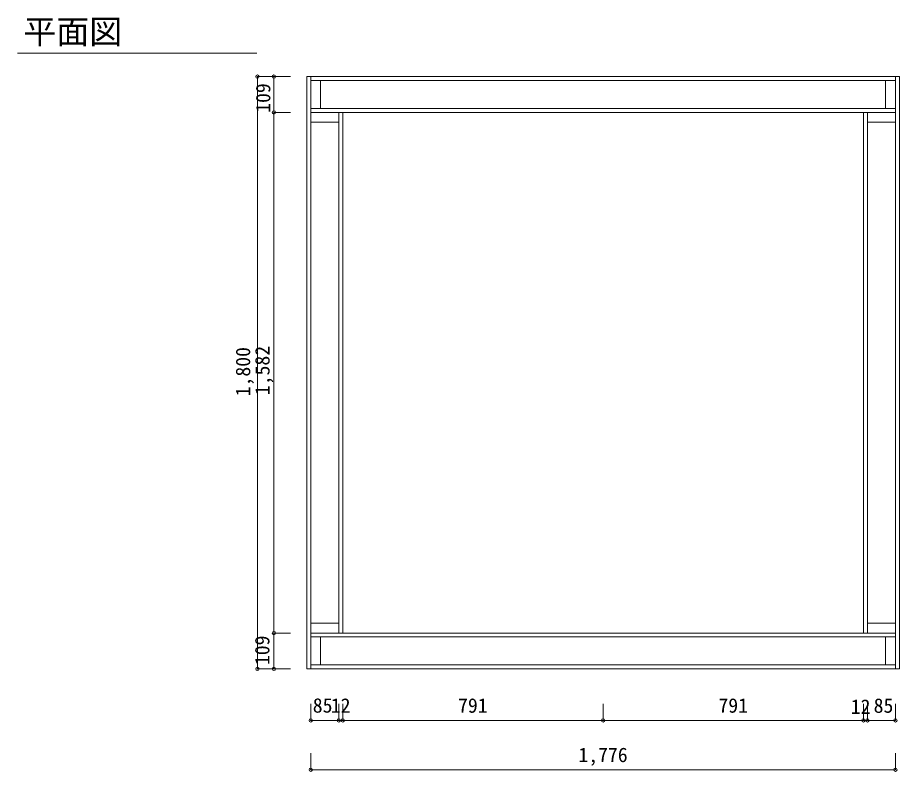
# Model space of a CAD drawing. Units: millimetres at full size, sheet at 1:20. Extents: x -6547 to 8551, y -2970 to 7077.
# Drawn here: x -4014 to -1335, y 4787 to 7077 of the extents above; entities that cross this region are included whole.
import ezdxf
from ezdxf.enums import TextEntityAlignment as Align

# ---------------------------------------------------------------- set-up
doc = ezdxf.new("R2010")
doc.units = ezdxf.units.MM
doc.header["$LTSCALE"] = 20
doc.header["$PDMODE"] = 32
doc.header["$PDSIZE"] = 10
doc.layers.add('2-0', color=7, linetype='Continuous', lineweight=18)
doc.styles.add('ＭＳ ゴシック', font='')
doc.styles.get('ＭＳ ゴシック').set_extended_font_data('MS Gothic')

msp = doc.modelspace()

# ---------------------------------------------------------------- linework, layer by layer
at = {"layer": '2-0'}
for p, q in [((-4013.77, 6969.04), (-3287.1, 6969.04)), ((-3135.34, 6898.52), (-3123.34, 6898.52)), ((-3135.34, 6898.52), (-3135.34, 5098.52)), ((-3123.34, 6898.52), (-3123.34, 6789.52)), ((-3123.34, 6898.52), (-3123.34, 5098.52)), ((-1347.34, 6898.52), (-3123.34, 6898.52)), ((-3123.34, 6898.52), (-3123.34, 6886.52)), ((-1347.34, 6886.52), (-3123.34, 6886.52)), ((-3123.34, 6886.52), (-3123.34, 6801.52)), ((-3093.34, 6886.52), (-3093.34, 6801.52)), ((-1377.34, 6801.52), (-1377.34, 6886.52)), ((-1347.34, 5098.52), (-1347.34, 6898.52)), ((-1347.34, 6898.52), (-1335.34, 6898.52)), ((-1347.34, 6898.52), (-1347.34, 6789.52)), ((-1347.34, 6898.52), (-1347.34, 6886.52)), ((-1347.34, 6886.52), (-1347.34, 6801.52)), ((-1335.34, 5098.52), (-1335.34, 6898.52)), ((-1347.34, 6801.52), (-3123.34, 6801.52)), ((-3123.34, 6801.52), (-3123.34, 6789.52)), ((-3038.34, 6789.52), (-3123.34, 6789.52)), ((-3123.34, 6789.52), (-3123.34, 6747.52)), ((-1347.34, 6789.52), (-3123.34, 6789.52)), ((-3038.34, 6789.52), (-3026.34, 6789.52)), ((-3038.34, 6789.52), (-3038.34, 6747.52)), ((-3038.34, 6789.52), (-3038.34, 5207.52)), ((-3026.34, 6789.52), (-3026.34, 5207.52)), ((-2528.34, 6789.52), (-2518.34, 6789.52)), ((-1928.34, 6789.52), (-1918.34, 6789.52)), ((-1444.34, 5207.52), (-1444.34, 6789.52)), ((-1432.34, 6789.52), (-1432.34, 6747.52)), ((-1432.34, 5207.52), (-1432.34, 6789.52)), ((-1347.34, 6801.52), (-1347.34, 6789.52)), ((-1347.34, 6789.52), (-1347.34, 6747.52)), ((-3038.34, 6759.52), (-3123.34, 6759.52)), ((-1347.34, 6759.52), (-1432.34, 6759.52)), ((-3026.34, 6303.52), (-3026.34, 6293.52)), ((-1444.34, 6303.52), (-1444.34, 6293.52)), ((-3026.34, 5703.52), (-3026.34, 5693.52)), ((-1444.34, 5703.52), (-1444.34, 5693.52)), ((-3123.34, 5237.52), (-3038.34, 5237.52)), ((-3038.34, 5249.52), (-3038.34, 5207.52)), ((-1432.34, 5237.52), (-1347.34, 5237.52)), ((-1347.34, 5249.52), (-1347.34, 5207.52)), ((-3123.34, 5207.52), (-3123.34, 5098.52)), ((-3123.34, 5207.52), (-1347.34, 5207.52)), ((-3026.34, 5207.52), (-3038.34, 5207.52)), ((-2528.34, 5207.52), (-2518.34, 5207.52)), ((-1928.34, 5207.52), (-1918.34, 5207.52)), ((-1444.34, 5207.52), (-1432.34, 5207.52)), ((-1347.34, 5207.52), (-1347.34, 5098.52)), ((-1347.34, 5207.52), (-1347.34, 5195.52)), ((-3123.34, 5195.52), (-3123.34, 5110.52)), ((-3123.34, 5195.52), (-1347.34, 5195.52)), ((-3123.34, 5195.52), (-3038.34, 5195.52)), ((-3093.34, 5195.52), (-3093.34, 5110.52)), ((-1377.34, 5195.52), (-1377.34, 5110.52)), ((-1347.34, 5195.52), (-1347.34, 5110.52)), ((-3135.34, 5098.52), (-3123.34, 5098.52)), ((-3123.34, 5098.52), (-3123.34, 5110.52)), ((-3123.34, 5110.52), (-1347.34, 5110.52)), ((-3123.34, 5098.52), (-1347.34, 5098.52)), ((-1347.34, 5110.52), (-1347.34, 5098.52)), ((-1347.34, 5098.52), (-1335.34, 5098.52))]:
    msp.add_line(p, q, dxfattribs=at)
at = {"layer": '2-0', "color": 4}
for p, q in [((-3285.34, 6898.52), (-3235.34, 6898.52)), ((-3285.34, 6898.52), (-3285.34, 5098.52)), ((-3235.34, 6898.52), (-3185.34, 6898.52)), ((-3235.34, 6898.52), (-3235.34, 6789.52)), ((-3235.34, 6789.52), (-3235.34, 5207.52)), ((-3235.34, 6789.52), (-3185.34, 6789.52)), ((-3235.34, 5207.52), (-3235.34, 5098.52)), ((-3235.34, 5207.52), (-3185.34, 5207.52)), ((-3285.34, 5098.52), (-3235.34, 5098.52)), ((-3235.34, 5098.52), (-3185.34, 5098.52)), ((-3123.34, 4942.24), (-3123.34, 4992.24)), ((-3038.34, 4942.24), (-3038.34, 4992.24)), ((-3026.34, 4942.24), (-3026.34, 4992.24)), ((-3026.34, 4942.24), (-3026.34, 4992.24)), ((-2235.34, 4942.24), (-2235.34, 4992.24)), ((-1444.34, 4942.24), (-1444.34, 4992.24)), ((-1444.34, 4942.24), (-1444.34, 4992.24)), ((-1432.34, 4942.24), (-1432.34, 4992.24)), ((-1347.34, 4942.24), (-1347.34, 4992.24)), ((-3123.34, 4942.24), (-3038.34, 4942.24)), ((-3038.34, 4942.24), (-3026.34, 4942.24)), ((-3026.34, 4942.24), (-2235.34, 4942.24)), ((-3026.34, 4942.24), (-2223.34, 4942.24)), ((-2235.34, 4942.24), (-1444.34, 4942.24)), ((-2223.34, 4942.24), (-1444.34, 4942.24)), ((-1444.34, 4942.24), (-1432.34, 4942.24)), ((-1432.34, 4942.24), (-1347.34, 4942.24)), ((-3123.34, 4792.24), (-3123.34, 4842.24)), ((-1347.34, 4792.24), (-1347.34, 4842.24)), ((-3123.34, 4792.24), (-1347.34, 4792.24))]:
    msp.add_line(p, q, dxfattribs=at)
at = {"layer": '2-0'}
msp.add_lwpolyline([(-1444.34, 6789.52), (-1432.34, 6789.52), (-1347.34, 6789.52)], dxfattribs=at)
at = {"layer": '2-0', "color": 4}
for p in [(-3285.34, 6898.52), (-3235.34, 6898.52), (-3235.34, 6789.52), (-3235.34, 5207.52), (-3285.34, 5098.52), (-3235.34, 5098.52), (-3123.34, 4942.24), (-3038.34, 4942.24), (-3026.34, 4942.24), (-2235.34, 4942.24), (-1444.34, 4942.24), (-1432.34, 4942.24), (-1347.34, 4942.24), (-3123.34, 4792.24), (-1347.34, 4792.24)]:
    msp.add_point(p, dxfattribs=at)

# ---------------------------------------------------------------- texts
at = {"layer": '2-0', "style": 'ＭＳ ゴシック'}
msp.add_text('平面図', height=73.31, dxfattribs=at).set_placement((-3996.16, 6976.15), align=Align.BOTTOM_LEFT)
at = {"layer": '2-0', "color": 4, "style": 'ＭＳ ゴシック'}
for s, p in [('109', (-3232.96, 6788.28)), ('1,800', (-3294.11, 5926.87)), ('1,582', (-3235.24, 5930.43)), ('109', (-3235.79, 5110.23))]:
    msp.add_text(s, height=43.99, rotation=90, dxfattribs=at).set_placement(p, align=Align.BOTTOM_LEFT)
for s, p in [('85', (-3117.26, 4952.44)), ('12', (-3062.34, 4952.24)), ('791', (-2675.84, 4952.24)), ('791', (-1884.84, 4952.24)), ('12', (-1482.99, 4948.78)), ('85', (-1413.46, 4951.94)), ('1,776', (-2310.34, 4802.24))]:
    msp.add_text(s, height=43.99, dxfattribs=at).set_placement(p, align=Align.BOTTOM_LEFT)

doc.saveas('drawing.dxf')
